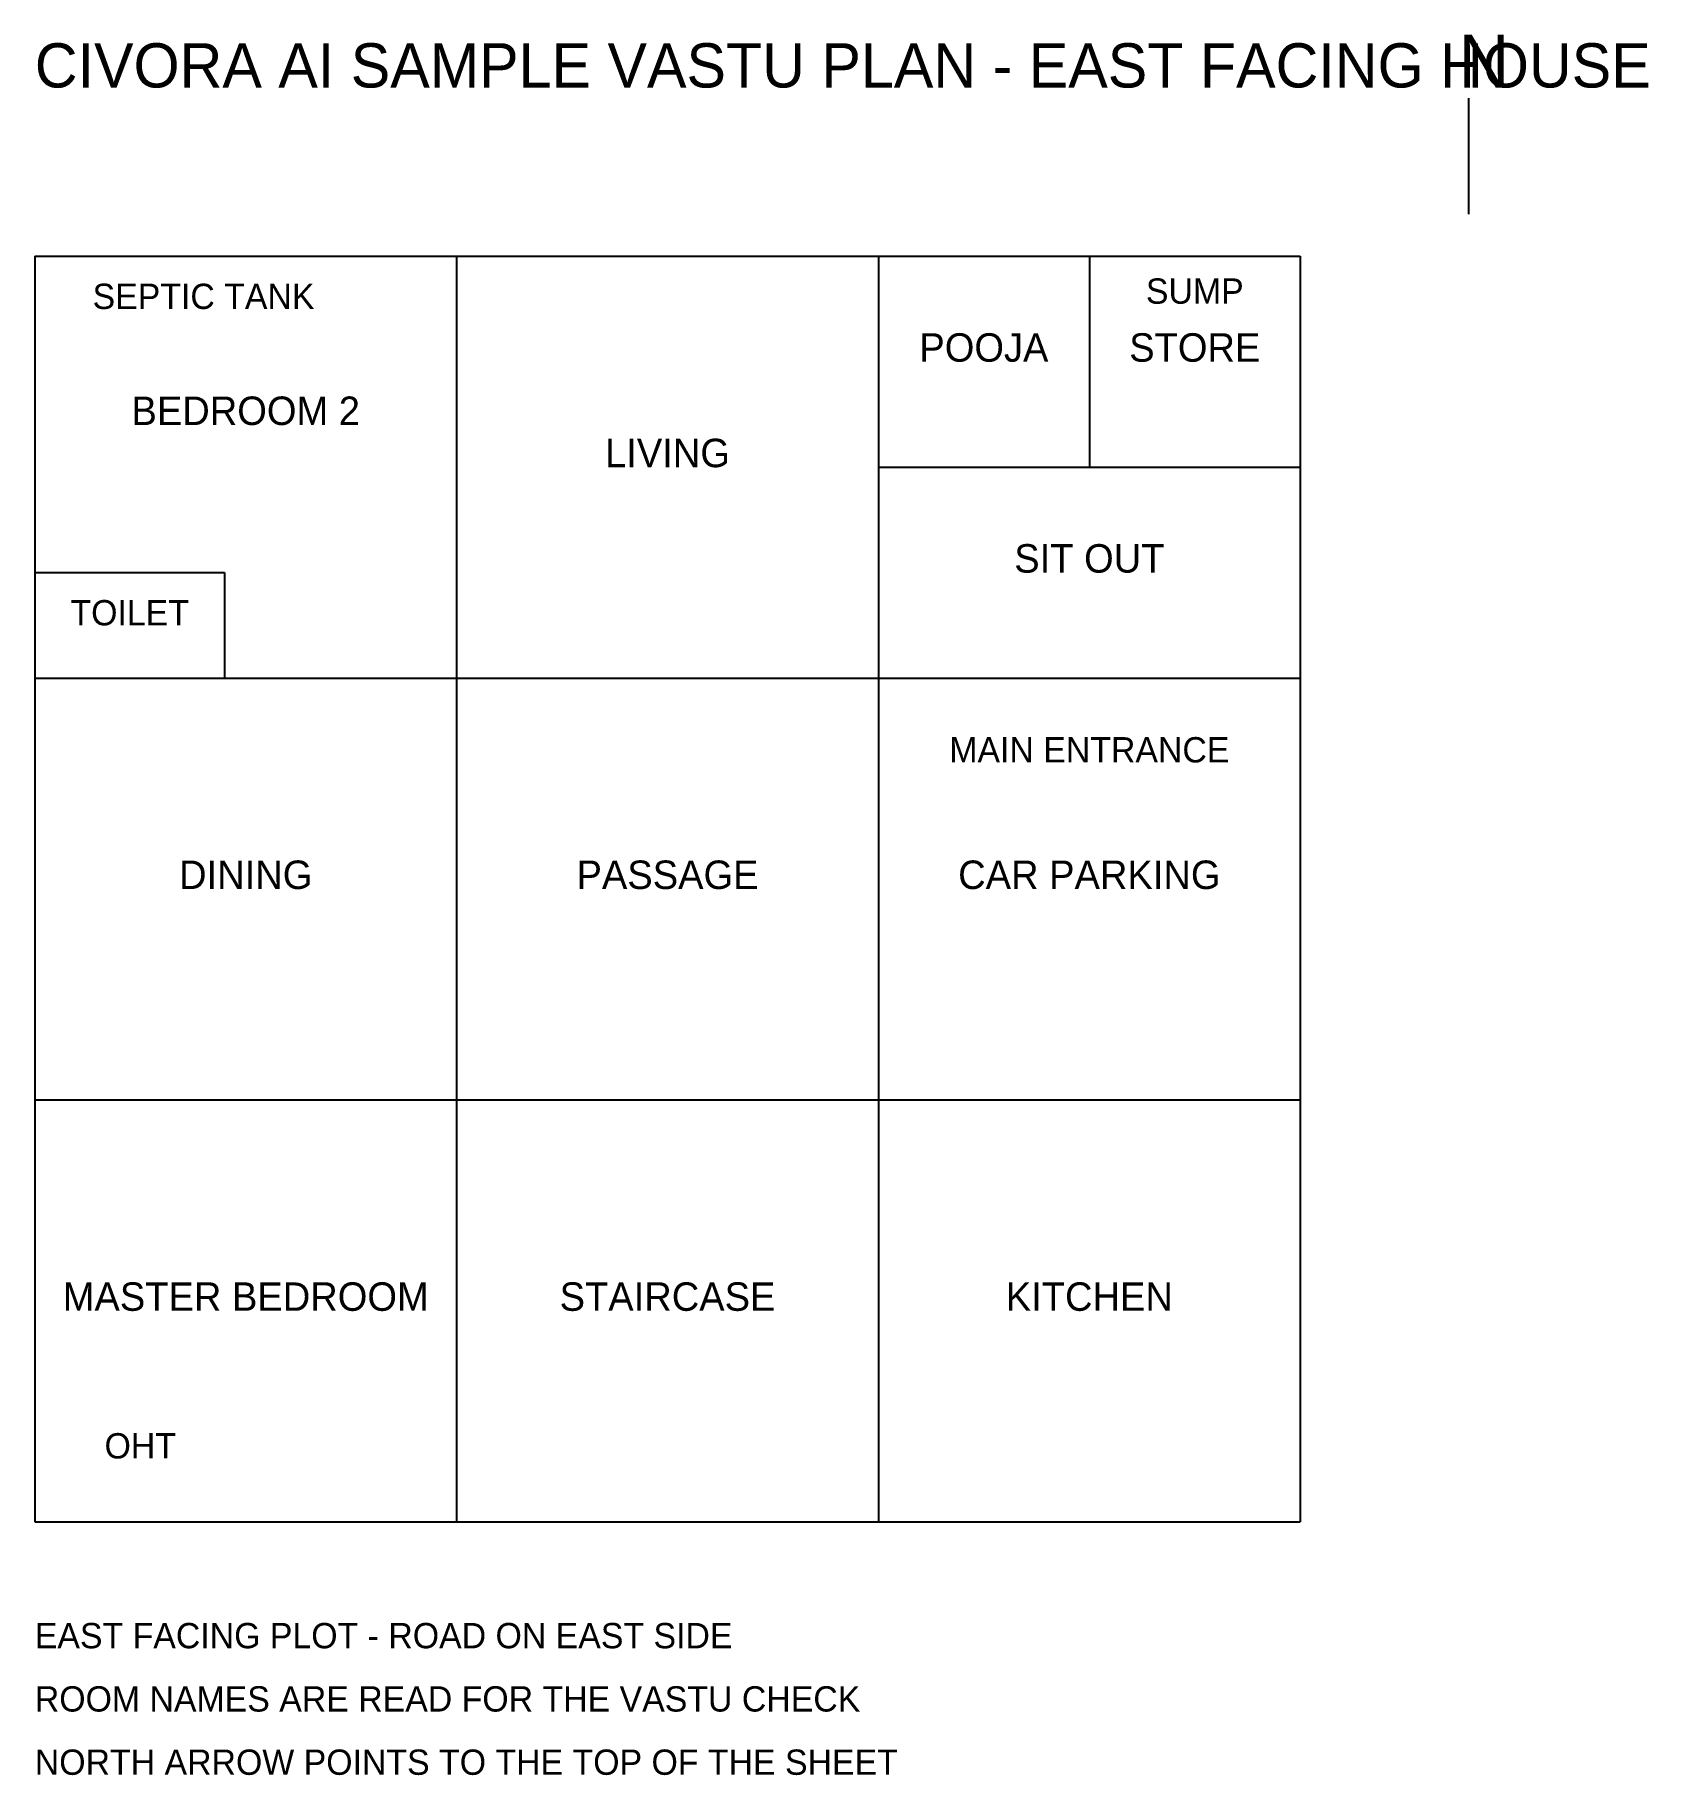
# Model space of a CAD drawing. Header units: metres. Extents: x 0 to 15.3, y -2.4 to 14.1.
import ezdxf
from ezdxf.enums import TextEntityAlignment as Align

# ---------------------------------------------------------------- set-up
doc = ezdxf.new("R2010")
doc.units = ezdxf.units.M

msp = doc.modelspace()

# ---------------------------------------------------------------- linework, layer by layer
at = {"layer": 'NORTH'}
msp.add_line((13.6, 12.4), (13.6, 13.5), dxfattribs=at)
at = {"layer": 'WALL'}
for p, q in [((0, 12), (0, 8)), ((0, 12), (0, 0)), ((0, 12), (4, 12)), ((0, 12), (12, 12)), ((4, 12), (4, 8)), ((4, 12), (8, 12)), ((8, 12), (8, 10)), ((8, 12), (8, 8)), ((8, 12), (10, 12)), ((10, 12), (10, 10)), ((10, 12), (12, 12)), ((12, 12), (12, 10)), ((12, 12), (12, 0)), ((8, 10), (8, 8)), ((8, 10), (10, 10)), ((8, 10), (12, 10)), ((10, 10), (12, 10)), ((12, 10), (12, 8)), ((0, 9), (0, 8)), ((0, 9), (1.8, 9)), ((1.8, 9), (1.8, 8)), ((0, 8), (0, 4)), ((0, 8), (1.8, 8)), ((0, 8), (4, 8)), ((4, 8), (4, 4)), ((4, 8), (8, 8)), ((8, 8), (8, 4)), ((8, 8), (12, 8)), ((12, 8), (12, 4)), ((0, 4), (0, 0)), ((0, 4), (4, 4)), ((4, 4), (4, 0)), ((4, 4), (8, 4)), ((8, 4), (8, 0)), ((8, 4), (12, 4)), ((12, 4), (12, 0)), ((0, 0), (4, 0)), ((0, 0), (12, 0)), ((4, 0), (8, 0)), ((8, 0), (12, 0))]:
    msp.add_line(p, q, dxfattribs=at)

# ---------------------------------------------------------------- texts
at = {"layer": 'NORTH'}
msp.add_text('N', height=0.5, dxfattribs=at).set_placement((13.5, 13.6))
at = {"layer": 'NOTES'}
for s, height, p in [('CIVORA AI SAMPLE VASTU PLAN - EAST FACING HOUSE', 0.42, (0, 13.6)), ('EAST FACING PLOT - ROAD ON EAST SIDE', 0.24, (0, -1.2)), ('ROOM NAMES ARE READ FOR THE VASTU CHECK', 0.24, (0, -1.8)), ('NORTH ARROW POINTS TO THE TOP OF THE SHEET', 0.24, (0, -2.4))]:
    msp.add_text(s, height=height, dxfattribs=at).set_placement(p)
at = {"layer": 'ROOMS'}
for s, height, p in [('SEPTIC TANK', 0.24, (1.6, 11.5)), ('SUMP', 0.24, (11, 11.55)), ('POOJA', 0.27, (9, 11)), ('STORE', 0.27, (11, 11)), ('BEDROOM 2', 0.27, (2, 10.4)), ('LIVING', 0.27, (6, 10)), ('SIT OUT', 0.27, (10, 9)), ('TOILET', 0.24, (0.9, 8.5)), ('MAIN ENTRANCE', 0.24, (10, 7.2)), ('DINING', 0.27, (2, 6)), ('PASSAGE', 0.27, (6, 6)), ('CAR PARKING', 0.27, (10, 6)), ('MASTER BEDROOM', 0.27, (2, 2)), ('STAIRCASE', 0.27, (6, 2)), ('KITCHEN', 0.27, (10, 2)), ('OHT', 0.24, (1, 0.6))]:
    msp.add_text(s, height=height, dxfattribs=at).set_placement(p, align=Align.CENTER)

doc.saveas('drawing.dxf')
